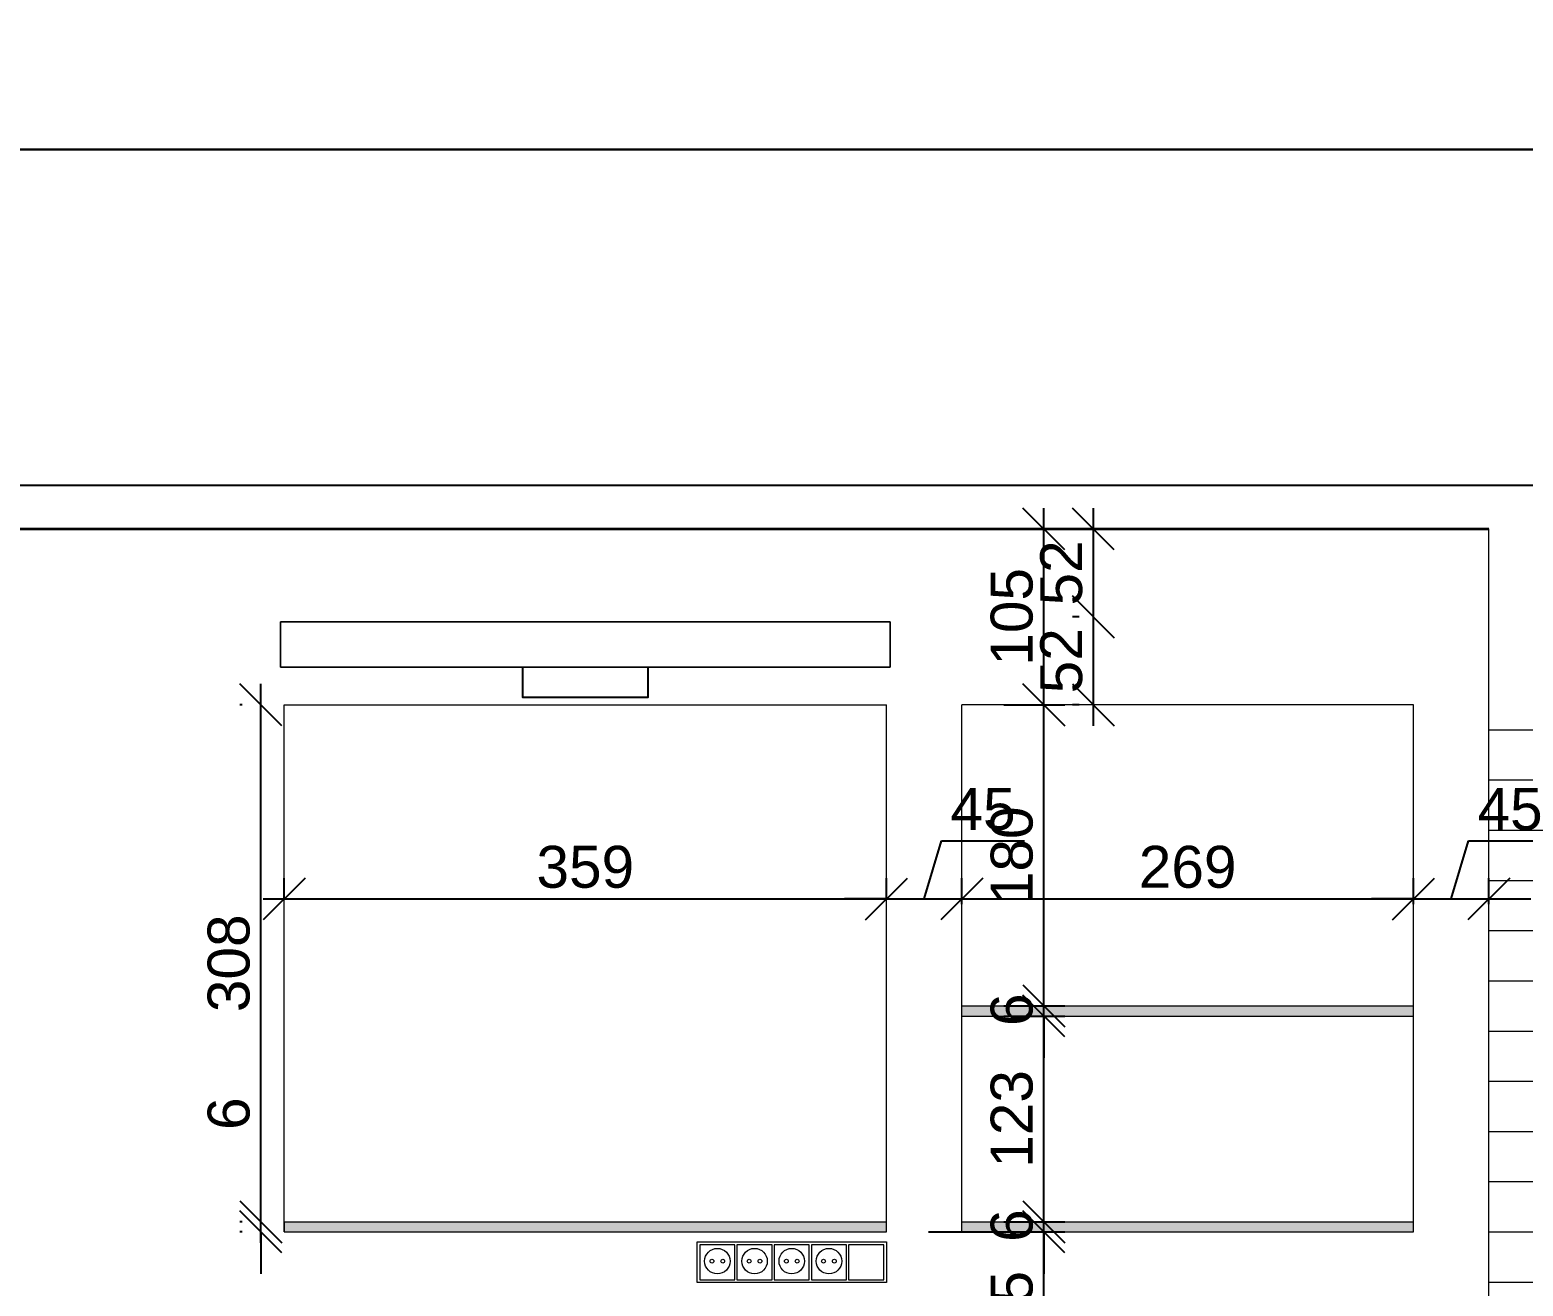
# Model space of a CAD drawing. Header units: millimetres. Extents: x -6165 to 15297, y -629 to 15029.
# Drawn here: x 11767 to 12658, y 5306 to 6055 of the extents above; entities that cross this region are included whole.
import ezdxf

# ---------------------------------------------------------------- set-up
doc = ezdxf.new("R2010")
doc.units = ezdxf.units.MM
doc.linetypes.add('TEČKOVANÁX2', pattern=[0.5, 0, -0.5])
for name, color, linetype, lineweight in [('dim', 4, 'Continuous', 0), ('elevation', 7, 'Continuous', 13), ('equipments', 137, 'Continuous', 13), ('free', 7, 'Continuous', 13), ('light', 30, 'Continuous', 0), ('sanitary', 4, 'Continuous', 13), ('section', 5, 'Continuous', 35)]:
    doc.layers.add(name, color=color, linetype=linetype, lineweight=lineweight)
doc.layers.add('hatch', color=251, linetype='Continuous')
doc.layers.add('wall', color=5, linetype='Continuous')
doc.styles.add('ARIAL', font='arial.ttf')
doc.dimstyles.new('25', dxfattribs={"dimtxt": 25, "dimasz": 25, "dimexe": 12.5, "dimexo": 25, "dimgap": 6.25, "dimtad": 1, "dimdec": 0, "dimdsep": 46, "dimlunit": 6, "dimtxsty": 'ARIAL', "dimblk": 'OBLIQUE', "dimcen": 25, "dimdle": 12.5, "dimclrd": 256, "dimclre": 256, "dimclrt": 2, "dimadec": 0, "dimazin": 0, "dimtfac": 1, "dimtdec": 0, "dimtmove": 0, "dimatfit": 1, "dimldrblk": 'DOTSMALL', "dimfxl": 1, "dimtvp": 1, "dimtolj": 1, "dimtzin": 0, "dimarcsym": 0})

# ---------------------------------------------------------------- blocks, each defined once
blk = doc.blocks.new('_Oblique')
at = {"color": 0, "linetype": 'ByBlock', "lineweight": -2}
blk.add_line((-0.5, -0.5), (0.5, 0.5), dxfattribs=at)
blk = doc.blocks.new('*D38')
at = {"layer": 'Defpoints', "color": 0, "transparency": 16777216}
for p in [(12278.42, 5338.67), (12372.25, 5338.67), (12275.31, 5233.89)]:
    blk.add_point(p, dxfattribs=at)
at = {"layer": 'dim', "lineweight": -2, "transparency": 16777216}
for p, q in [((12372.25, 5221.39), (12372.25, 5351.17)), ((12303.42, 5338.67), (12384.75, 5338.67)), ((12300.31, 5233.89), (12384.75, 5233.89))]:
    blk.add_line(p, q, dxfattribs=at)
at = {"layer": 'dim', "lineweight": -2, "transparency": 16777216, "xscale": 25, "yscale": 25, "zscale": 25}
for p, rotation in [((12372.25, 5338.67), 90), ((12372.25, 5233.89), 270)]:
    blk.add_blockref('_Oblique', p, dxfattribs=dict(at, rotation=rotation))
at = {"layer": 'dim', "color": 2, "transparency": 16777216, "insert": (12353.24, 5286.28), "char_height": 25, "attachment_point": 5, "rotation": 90, "style": 'ARIAL'}
blk.add_mtext('\\A1;105', dxfattribs=at)
blk = doc.blocks.new('_DotSmall')
at = {"color": 0, "linetype": 'ByBlock', "const_width": 0.5}
blk.add_lwpolyline([(-0.0625, 0, 1), (0.0625, 0, 1)], format="xyb", close=True, dxfattribs=at)
blk = doc.blocks.new('*D39')
at = {"layer": 'Defpoints', "color": 0, "transparency": 16777216}
for p in [(12323.32, 5344.66), (12372.25, 5344.66), (12323.32, 5338.67)]:
    blk.add_point(p, dxfattribs=at)
at = {"layer": 'dim', "lineweight": -2, "transparency": 16777216}
for p, q in [((12372.25, 5344.66), (12372.25, 5369.66)), ((12348.32, 5344.66), (12384.75, 5344.66)), ((12372.25, 5338.67), (12372.25, 5344.66)), ((12348.32, 5338.67), (12384.75, 5338.67)), ((12372.25, 5338.67), (12372.25, 5313.67))]:
    blk.add_line(p, q, dxfattribs=at)
at = {"layer": 'dim', "lineweight": -2, "transparency": 16777216, "xscale": 25, "yscale": 25, "zscale": 25}
for p, rotation in [((12372.25, 5344.66), 270), ((12372.25, 5338.67), 90)]:
    blk.add_blockref('_Oblique', p, dxfattribs=dict(at, rotation=rotation))
at = {"layer": 'dim', "color": 2, "transparency": 16777216, "insert": (12353.24, 5342.41), "char_height": 25, "attachment_point": 5, "rotation": 90, "style": 'ARIAL'}
blk.add_mtext('\\A1;6', dxfattribs=at)
blk = doc.blocks.new('*D40')
at = {"layer": 'Defpoints', "color": 0, "transparency": 16777216}
for p in [(12323.32, 5467.41), (12372.25, 5467.41), (12323.32, 5344.66)]:
    blk.add_point(p, dxfattribs=at)
at = {"layer": 'dim', "lineweight": -2, "transparency": 16777216}
for p, q in [((12372.25, 5332.16), (12372.25, 5479.91)), ((12348.32, 5467.41), (12384.75, 5467.41)), ((12348.32, 5344.66), (12384.75, 5344.66))]:
    blk.add_line(p, q, dxfattribs=at)
at = {"layer": 'dim', "lineweight": -2, "transparency": 16777216, "xscale": 25, "yscale": 25, "zscale": 25}
for p, rotation in [((12372.25, 5467.41), 90), ((12372.25, 5344.66), 270)]:
    blk.add_blockref('_Oblique', p, dxfattribs=dict(at, rotation=rotation))
at = {"layer": 'dim', "color": 2, "transparency": 16777216, "insert": (12353.23, 5406.03), "char_height": 25, "attachment_point": 5, "rotation": 90, "style": 'ARIAL'}
blk.add_mtext('\\A1;123', dxfattribs=at)
blk = doc.blocks.new('*D41')
at = {"layer": 'Defpoints', "color": 0, "transparency": 16777216}
for p in [(12323.32, 5473.4), (12372.25, 5473.4), (12323.32, 5467.41)]:
    blk.add_point(p, dxfattribs=at)
at = {"layer": 'dim', "lineweight": -2, "transparency": 16777216}
for p, q in [((12372.25, 5473.4), (12372.25, 5498.4)), ((12348.32, 5473.4), (12384.75, 5473.4)), ((12372.25, 5467.41), (12372.25, 5473.4)), ((12348.32, 5467.41), (12384.75, 5467.41)), ((12372.25, 5467.41), (12372.25, 5442.41))]:
    blk.add_line(p, q, dxfattribs=at)
at = {"layer": 'dim', "lineweight": -2, "transparency": 16777216, "xscale": 25, "yscale": 25, "zscale": 25}
for p, rotation in [((12372.25, 5473.4), 270), ((12372.25, 5467.41), 90)]:
    blk.add_blockref('_Oblique', p, dxfattribs=dict(at, rotation=rotation))
at = {"layer": 'dim', "color": 2, "transparency": 16777216, "insert": (12353.24, 5471.15), "char_height": 25, "attachment_point": 5, "rotation": 90, "style": 'ARIAL'}
blk.add_mtext('\\A1;6', dxfattribs=at)
blk = doc.blocks.new('*D42')
at = {"layer": 'Defpoints', "color": 0, "transparency": 16777216}
for p in [(12323.32, 5653.03), (12372.25, 5653.03), (12323.32, 5473.4)]:
    blk.add_point(p, dxfattribs=at)
at = {"layer": 'dim', "lineweight": -2, "transparency": 16777216}
for p, q in [((12372.25, 5460.9), (12372.25, 5665.53)), ((12348.32, 5653.03), (12384.75, 5653.03)), ((12348.32, 5473.4), (12384.75, 5473.4))]:
    blk.add_line(p, q, dxfattribs=at)
at = {"layer": 'dim', "lineweight": -2, "transparency": 16777216, "xscale": 25, "yscale": 25, "zscale": 25}
for p, rotation in [((12372.25, 5653.03), 90), ((12372.25, 5473.4), 270)]:
    blk.add_blockref('_Oblique', p, dxfattribs=dict(at, rotation=rotation))
at = {"layer": 'dim', "color": 2, "transparency": 16777216, "insert": (12353.24, 5563.22), "char_height": 25, "attachment_point": 5, "rotation": 90, "style": 'ARIAL'}
blk.add_mtext('\\A1;180', dxfattribs=at)
blk = doc.blocks.new('*D43')
at = {"layer": 'Defpoints', "color": 0, "transparency": 16777216}
for p in [(12278.42, 5757.82), (12372.25, 5757.82), (12323.32, 5653.03)]:
    blk.add_point(p, dxfattribs=at)
at = {"layer": 'dim', "lineweight": -2, "transparency": 16777216}
for p, q in [((12372.25, 5640.53), (12372.25, 5770.32)), ((12303.42, 5757.82), (12384.75, 5757.82)), ((12348.32, 5653.03), (12384.75, 5653.03))]:
    blk.add_line(p, q, dxfattribs=at)
at = {"layer": 'dim', "lineweight": -2, "transparency": 16777216, "xscale": 25, "yscale": 25, "zscale": 25}
for p, rotation in [((12372.25, 5757.82), 90), ((12372.25, 5653.03), 270)]:
    blk.add_blockref('_Oblique', p, dxfattribs=dict(at, rotation=rotation))
at = {"layer": 'dim', "color": 2, "transparency": 16777216, "insert": (12353.24, 5705.43), "char_height": 25, "attachment_point": 5, "rotation": 90, "style": 'ARIAL'}
blk.add_mtext('\\A1;105', dxfattribs=at)
blk = doc.blocks.new('*D47')
at = {"layer": 'Defpoints', "color": 0, "transparency": 16777216}
for p in [(11905.22, 5344.66), (11919.15, 5344.66), (11919.15, 5338.67)]:
    blk.add_point(p, dxfattribs=at)
at = {"layer": 'dim', "lineweight": -2, "transparency": 16777216}
for p, q in [((11905.22, 5344.66), (11905.22, 5423.67)), ((11894.15, 5344.66), (11892.72, 5344.66)), ((11905.22, 5338.67), (11905.22, 5344.66)), ((11894.15, 5338.67), (11892.72, 5338.67)), ((11905.22, 5338.67), (11905.22, 5313.67))]:
    blk.add_line(p, q, dxfattribs=at)
at = {"layer": 'dim', "lineweight": -2, "transparency": 16777216, "xscale": 25, "yscale": 25, "zscale": 25}
for p, rotation in [((11905.22, 5344.66), 270), ((11905.22, 5338.67), 90)]:
    blk.add_blockref('_Oblique', p, dxfattribs=dict(at, rotation=rotation))
at = {"layer": 'dim', "color": 2, "transparency": 16777216, "insert": (11886.2, 5409.16), "char_height": 25, "attachment_point": 5, "rotation": 90, "style": 'ARIAL'}
blk.add_mtext('\\A1;6', dxfattribs=at)
blk = doc.blocks.new('*D48')
at = {"layer": 'Defpoints', "color": 0, "transparency": 16777216}
for p in [(11905.22, 5653.03), (11919.15, 5653.03), (11919.15, 5344.66)]:
    blk.add_point(p, dxfattribs=at)
at = {"layer": 'dim', "lineweight": -2, "transparency": 16777216}
for p, q in [((11905.22, 5332.16), (11905.22, 5665.53)), ((11894.15, 5653.03), (11892.72, 5653.03)), ((11894.15, 5344.66), (11892.72, 5344.66))]:
    blk.add_line(p, q, dxfattribs=at)
at = {"layer": 'dim', "lineweight": -2, "transparency": 16777216, "xscale": 25, "yscale": 25, "zscale": 25}
for p, rotation in [((11905.22, 5653.03), 90), ((11905.22, 5344.66), 270)]:
    blk.add_blockref('_Oblique', p, dxfattribs=dict(at, rotation=rotation))
at = {"layer": 'dim', "color": 2, "transparency": 16777216, "insert": (11886.19, 5498.85), "char_height": 25, "attachment_point": 5, "rotation": 90, "style": 'ARIAL'}
blk.add_mtext('\\A1;308', dxfattribs=at)
blk = doc.blocks.new('*D49')
at = {"layer": 'Defpoints', "color": 0, "transparency": 16777216}
for p in [(12338.2, 5757.82), (12401.82, 5757.82), (12418.38, 5705.43)]:
    blk.add_point(p, dxfattribs=at)
at = {"layer": 'dim', "lineweight": -2, "transparency": 16777216}
for p, q in [((12401.82, 5692.93), (12401.82, 5770.32)), ((12363.2, 5757.82), (12414.32, 5757.82)), ((12393.38, 5705.43), (12389.32, 5705.43))]:
    blk.add_line(p, q, dxfattribs=at)
at = {"layer": 'dim', "lineweight": -2, "transparency": 16777216, "xscale": 25, "yscale": 25, "zscale": 25}
for p, rotation in [((12401.82, 5757.82), 90), ((12401.82, 5705.43), 270)]:
    blk.add_blockref('_Oblique', p, dxfattribs=dict(at, rotation=rotation))
at = {"layer": 'dim', "color": 2, "transparency": 16777216, "insert": (12382.8, 5731.62), "char_height": 25, "attachment_point": 5, "rotation": 90, "style": 'ARIAL'}
blk.add_mtext('\\A1;52', dxfattribs=at)
blk = doc.blocks.new('*D50')
at = {"layer": 'Defpoints', "color": 0, "transparency": 16777216}
for p in [(12401.82, 5705.43), (12418.38, 5705.43), (12418.38, 5653.03)]:
    blk.add_point(p, dxfattribs=at)
at = {"layer": 'dim', "lineweight": -2, "transparency": 16777216}
for p, q in [((12401.82, 5640.53), (12401.82, 5717.93)), ((12393.38, 5705.43), (12389.32, 5705.43)), ((12393.38, 5653.03), (12389.32, 5653.03))]:
    blk.add_line(p, q, dxfattribs=at)
at = {"layer": 'dim', "lineweight": -2, "transparency": 16777216, "xscale": 25, "yscale": 25, "zscale": 25}
for p, rotation in [((12401.82, 5705.43), 90), ((12401.82, 5653.03), 270)]:
    blk.add_blockref('_Oblique', p, dxfattribs=dict(at, rotation=rotation))
at = {"layer": 'dim', "color": 2, "transparency": 16777216, "insert": (12382.8, 5679.23), "char_height": 25, "attachment_point": 5, "rotation": 90, "style": 'ARIAL'}
blk.add_mtext('\\A1;52', dxfattribs=at)
blk = doc.blocks.new('*D51')
at = {"layer": 'Defpoints', "color": 0, "transparency": 16777216}
for p in [(11919.15, 5532.02), (12278.42, 5537.18), (12278.42, 5532.02)]:
    blk.add_point(p, dxfattribs=at)
at = {"layer": 'dim', "lineweight": -2, "transparency": 16777216}
for p, q in [((11919.15, 5537.18), (11919.15, 5549.68)), ((12278.42, 5537.18), (12278.42, 5549.68)), ((11906.65, 5537.18), (12290.92, 5537.18))]:
    blk.add_line(p, q, dxfattribs=at)
at = {"layer": 'dim', "lineweight": -2, "transparency": 16777216, "xscale": 25, "yscale": 25, "zscale": 25, "rotation": 180}
blk.add_blockref('_Oblique', (11919.15, 5537.18), dxfattribs=at)
at = {"layer": 'dim', "lineweight": -2, "transparency": 16777216, "xscale": 25, "yscale": 25, "zscale": 25}
blk.add_blockref('_Oblique', (12278.42, 5537.18), dxfattribs=at)
at = {"layer": 'dim', "color": 2, "transparency": 16777216, "insert": (12098.78, 5556.21), "char_height": 25, "attachment_point": 5, "style": 'ARIAL'}
blk.add_mtext('\\A1;359', dxfattribs=at)
blk = doc.blocks.new('*D52')
at = {"layer": 'Defpoints', "color": 0, "transparency": 16777216}
for p in [(12278.42, 5532.02), (12323.32, 5537.18), (12323.32, 5495.85)]:
    blk.add_point(p, dxfattribs=at)
at = {"layer": 'dim', "lineweight": -2, "transparency": 16777216}
for p, q in [((12300.87, 5537.18), (12311.25, 5571.77)), ((12311.25, 5571.77), (12360.75, 5571.77)), ((12278.42, 5537.18), (12278.42, 5549.68)), ((12323.32, 5534.18), (12323.32, 5549.68)), ((12278.42, 5537.18), (12253.42, 5537.18)), ((12278.42, 5537.18), (12323.32, 5537.18)), ((12278.42, 5537.18), (12323.32, 5537.18)), ((12323.32, 5537.18), (12348.32, 5537.18))]:
    blk.add_line(p, q, dxfattribs=at)
at = {"layer": 'dim', "lineweight": -2, "transparency": 16777216, "xscale": 25, "yscale": 25, "zscale": 25}
blk.add_blockref('_Oblique', (12278.42, 5537.18), dxfattribs=at)
at = {"layer": 'dim', "lineweight": -2, "transparency": 16777216, "xscale": 25, "yscale": 25, "zscale": 25, "rotation": 180}
blk.add_blockref('_Oblique', (12323.32, 5537.18), dxfattribs=at)
at = {"layer": 'dim', "color": 2, "transparency": 16777216, "insert": (12336, 5590.73), "char_height": 25, "attachment_point": 5, "style": 'ARIAL'}
blk.add_mtext('\\A1;45', dxfattribs=at)
blk = doc.blocks.new('*D53')
at = {"layer": 'Defpoints', "color": 0, "transparency": 16777216}
for p in [(12592.78, 5537.18), (12323.32, 5495.85), (12592.78, 5495.85)]:
    blk.add_point(p, dxfattribs=at)
at = {"layer": 'dim', "lineweight": -2, "transparency": 16777216}
for p, q in [((12323.32, 5534.18), (12323.32, 5549.68)), ((12592.78, 5534.18), (12592.78, 5549.68)), ((12310.82, 5537.18), (12605.28, 5537.18))]:
    blk.add_line(p, q, dxfattribs=at)
at = {"layer": 'dim', "lineweight": -2, "transparency": 16777216, "xscale": 25, "yscale": 25, "zscale": 25, "rotation": 180}
blk.add_blockref('_Oblique', (12323.32, 5537.18), dxfattribs=at)
at = {"layer": 'dim', "lineweight": -2, "transparency": 16777216, "xscale": 25, "yscale": 25, "zscale": 25}
blk.add_blockref('_Oblique', (12592.78, 5537.18), dxfattribs=at)
at = {"layer": 'dim', "color": 2, "transparency": 16777216, "insert": (12458.05, 5556.2), "char_height": 25, "attachment_point": 5, "style": 'ARIAL'}
blk.add_mtext('\\A1;269', dxfattribs=at)
blk = doc.blocks.new('*D54')
at = {"layer": 'Defpoints', "color": 0, "transparency": 16777216}
for p in [(12637.69, 5537.18), (12592.78, 5495.85), (12637.69, 5495.85)]:
    blk.add_point(p, dxfattribs=at)
at = {"layer": 'dim', "lineweight": -2, "transparency": 16777216}
for p, q in [((12615.23, 5537.18), (12625.61, 5571.77)), ((12625.61, 5571.77), (12675.11, 5571.77)), ((12592.78, 5534.18), (12592.78, 5549.68)), ((12637.69, 5534.18), (12637.69, 5549.68)), ((12592.78, 5537.18), (12567.78, 5537.18)), ((12592.78, 5537.18), (12637.69, 5537.18)), ((12592.78, 5537.18), (12637.69, 5537.18)), ((12637.69, 5537.18), (12662.69, 5537.18))]:
    blk.add_line(p, q, dxfattribs=at)
at = {"layer": 'dim', "lineweight": -2, "transparency": 16777216, "xscale": 25, "yscale": 25, "zscale": 25}
blk.add_blockref('_Oblique', (12592.78, 5537.18), dxfattribs=at)
at = {"layer": 'dim', "lineweight": -2, "transparency": 16777216, "xscale": 25, "yscale": 25, "zscale": 25, "rotation": 180}
blk.add_blockref('_Oblique', (12637.69, 5537.18), dxfattribs=at)
at = {"layer": 'dim', "color": 2, "transparency": 16777216, "insert": (12650.36, 5590.73), "char_height": 25, "attachment_point": 5, "style": 'ARIAL'}
blk.add_mtext('\\A1;45', dxfattribs=at)

msp = doc.modelspace()

# ---------------------------------------------------------------- hatches: boundary and pattern name
at = {"layer": 'equipments', "linetype": 'TEČKOVANÁX2'}
h = msp.add_hatch(dxfattribs=at)
h.set_pattern_fill('ANSI31,_O', color=0, scale=239.512643, angle=135)
h.set_pattern_definition([(180, (12637.685, 4979.403), (-2e-14, -29.9391), [])])
h.paths.add_polyline_path([(12637.685, 5653.032), (12637.685, 4979.403), (12907.137, 4979.403), (12907.137, 5638.063), (12907.137, 5653.032)])
h.paths.add_polyline_path([(12780.61, 5305.889), (12780.61, 5281.638), (12667.624, 5281.638), (12667.624, 5305.889)], flags=16)
h.paths.add_polyline_path([(12734.596, 5304.242), (12734.596, 5283.285), (12713.639, 5283.285), (12713.639, 5304.242)], flags=0)
h.paths.add_polyline_path([(12735.822, 5304.242), (12756.78, 5304.242), (12756.78, 5283.285), (12735.822, 5283.285)], flags=0)
h.paths.add_polyline_path([(12712.412, 5304.242), (12712.412, 5283.285), (12691.455, 5283.285), (12691.455, 5304.242)], flags=0)
h.paths.add_polyline_path([(12758.006, 5304.242), (12778.964, 5304.242), (12778.964, 5283.285), (12758.006, 5283.285)], flags=0)
h.paths.add_polyline_path([(12724.117, 5286.858, -1), (12724.117, 5302.039, -1)], flags=0)
h.paths.add_polyline_path([(12690.228, 5304.242), (12690.228, 5283.285), (12669.271, 5283.285), (12669.271, 5304.242)], flags=0)
h.paths.add_polyline_path([(12701.933, 5286.858, -1), (12701.933, 5302.039, -1)], flags=0)
at = {"layer": 'hatch'}
h = msp.add_hatch(color=0, dxfattribs=at)
h.dxf.hatch_style = 1
h.paths.add_polyline_path([(12592.776, 5467.41), (12592.776, 5473.398), (12323.325, 5473.398), (12323.325, 5467.41)])
h = msp.add_hatch(color=0, dxfattribs=at)
h.dxf.hatch_style = 1
h.paths.add_polyline_path([(11919.147, 5344.66), (11919.147, 5338.672), (12278.416, 5338.672), (12278.416, 5344.66)])
h = msp.add_hatch(color=0, dxfattribs=at)
h.dxf.hatch_style = 1
h.paths.add_polyline_path([(12592.776, 5338.672), (12592.776, 5344.66), (12323.325, 5344.66), (12323.325, 5338.672)])

# ---------------------------------------------------------------- linework, layer by layer
at = {"color": 250, "lineweight": 30}
for points in [[(13300, 7784.012), (13300, 5984.012), (11300, 5984.012), (11300, 7784.012)], [(13300, 3804.509), (11300, 3804.509), (11300, 5984.012), (13300, 5984.012)]]:
    msp.add_lwpolyline(points, close=True, dxfattribs=at)
at = {"color": 0}
msp.add_lwpolyline([(13100, 4004.509), (11500, 4004.509), (11500, 5784.012), (13100, 5784.012)], close=True, dxfattribs=at)
at = {"layer": 'elevation', "color": 0}
msp.add_line((12369.457, 5653.032), (12323.325, 5653.032), dxfattribs=at)
at = {"layer": 'free', "color": 0}
for p, q in [((12637.685, 4979.403), (12637.685, 5757.819)), ((11919.147, 5653.032), (12278.416, 5653.032)), ((11919.147, 5338.672), (11919.147, 5653.032)), ((12278.416, 5338.672), (12278.416, 5653.032)), ((12592.776, 5653.032), (12323.325, 5653.032)), ((12323.325, 5338.672), (12323.325, 5653.032)), ((12592.776, 5338.672), (12592.776, 5653.032)), ((12323.325, 5473.398), (12592.776, 5473.398)), ((12323.325, 5467.41), (12592.776, 5467.41)), ((11919.147, 5344.66), (12278.416, 5344.66)), ((11919.147, 5344.66), (11919.147, 5338.672)), ((12278.416, 5338.672), (12278.416, 5344.66)), ((12323.325, 5344.66), (12592.776, 5344.66)), ((11919.147, 5338.672), (12278.416, 5338.672)), ((12323.325, 5338.672), (12592.776, 5338.672)), ((12323.325, 5338.672), (12592.776, 5338.672))]:
    msp.add_line(p, q, dxfattribs=at)
at = {"layer": 'light', "color": 0}
for points in [[(12280.662, 5675.487), (12280.662, 5702.432), (11916.902, 5702.432), (11916.902, 5675.487)], [(11916.902, 5675.487), (11916.902, 5702.432), (12280.662, 5702.432), (12280.662, 5675.487)]]:
    msp.add_lwpolyline(points, close=True, dxfattribs=at)
at = {"layer": 'sanitary', "color": 0}
for points in [[(12278.416, 5308.434), (12165.43, 5308.434), (12165.43, 5332.684), (12278.416, 5332.684)], [(12188.034, 5331.038), (12167.077, 5331.038), (12167.077, 5310.08), (12188.034, 5310.08)], [(12210.218, 5331.038), (12189.261, 5331.038), (12189.261, 5310.08), (12210.218, 5310.08)], [(12232.402, 5331.038), (12211.444, 5331.038), (12211.444, 5310.08), (12232.402, 5310.08)], [(12254.586, 5331.038), (12233.628, 5331.038), (12233.628, 5310.08), (12254.586, 5310.08)], [(12276.769, 5331.038), (12255.812, 5331.038), (12255.812, 5310.08), (12276.769, 5310.08)]]:
    msp.add_lwpolyline(points, close=True, dxfattribs=at)
for centre, radius in [((12177.555, 5321.244), 7.591), ((12199.739, 5321.244), 7.591), ((12221.923, 5321.244), 7.591), ((12244.107, 5321.244), 7.591), ((12174.341, 5321.244), 1.133), ((12180.77, 5321.244), 1.133), ((12196.524, 5321.244), 1.133), ((12202.954, 5321.244), 1.133), ((12218.708, 5321.244), 1.133), ((12225.138, 5321.244), 1.133), ((12240.892, 5321.244), 1.133), ((12247.322, 5321.244), 1.133)]:
    msp.add_circle(centre, radius, dxfattribs=at)
at = {"layer": 'section', "color": 0, "linetype": 'Continuous'}
msp.add_line((11522.454, 5757.819), (12637.685, 5757.819), dxfattribs=at)
at = {"layer": 'wall', "color": 0}
msp.add_lwpolyline([(12061.358, 5675.487), (12061.358, 5657.523), (12136.205, 5657.523), (12136.205, 5675.487)], dxfattribs=at)

# ---------------------------------------------------------------- dimensions: what is measured, and where the dimension line sits
at = {"layer": 'dim', "color": 0}
for base, p1, p2, picture, middle in [((12372.254, 5757.819), (12323.325, 5653.032), (12278.416, 5757.819), '*D43', (12353.239, 5705.426)), ((12401.818, 5757.819), (12418.381, 5705.426), (12338.203, 5757.819), '*D49', (12382.804, 5731.622)), ((12401.818, 5705.426), (12418.381, 5653.032), (12418.381, 5705.426), '*D50', (12382.804, 5679.229)), ((11905.216, 5653.032), (11919.147, 5344.66), (11919.147, 5653.032), '*D48', (11886.193, 5498.846)), ((12372.254, 5653.032), (12323.325, 5473.398), (12323.325, 5653.032), '*D42', (12353.239, 5563.215)), ((12372.254, 5467.41), (12323.325, 5344.66), (12323.325, 5467.41), '*D40', (12353.231, 5406.035))]:
    dim = msp.add_linear_dim(base=base, p1=p1, p2=p2, angle=90, dimstyle='25', override={"dimtmove": 1}, dxfattribs=at)
    dim.commit()
    dim.dimension.update_dxf_attribs({"geometry": picture, "text_midpoint": middle})
for base, p1, p2, override, picture, middle in [((12323.325, 5537.182), (12278.416, 5532.024), (12323.325, 5495.852), {"dimtmove": 1, "dimfxl": 3, "dimfxlon": 1}, '*D52', (12317.497, 5590.733)), ((12637.685, 5537.182), (12592.776, 5495.852), (12637.685, 5495.852), {"dimtmove": 1, "dimfxl": 3, "dimfxlon": 1}, '*D54', (12631.857, 5590.733)), ((12278.416, 5537.182), (11919.147, 5532.024), (12278.416, 5532.024), {"dimfxl": 3, "dimfxlon": 1}, '*D51', (12098.782, 5556.205)), ((12592.776, 5537.182), (12323.325, 5495.852), (12592.776, 5495.852), {"dimtmove": 1, "dimfxl": 3, "dimfxlon": 1}, '*D53', (12458.051, 5556.196))]:
    dim = msp.add_linear_dim(base=base, p1=p1, p2=p2, dimstyle='25', override=override, dxfattribs=at)
    dim.commit()
    dim.dimension.update_dxf_attribs({"geometry": picture, "text_midpoint": middle})
for base, p1, p2, picture, middle in [((12372.254, 5473.398), (12323.325, 5467.41), (12323.325, 5473.398), '*D41', (12372.254, 5471.152)), ((12372.254, 5344.66), (12323.325, 5338.672), (12323.325, 5344.66), '*D39', (12372.254, 5342.414))]:
    dim = msp.add_linear_dim(base=base, p1=p1, p2=p2, angle=90, dimstyle='25', override={"dimtmove": 1}, dxfattribs=at)
    dim.commit()
    dim.dimension.update_dxf_attribs({"geometry": picture, "text_midpoint": middle, "dimtype": 160})
for base, p1, p2, picture, middle in [((11905.216, 5344.66), (11919.147, 5338.672), (11919.147, 5344.66), '*D47', (11886.202, 5409.164)), ((12372.254, 5338.672), (12275.309, 5233.885), (12278.416, 5338.672), '*D38', (12353.239, 5286.279))]:
    dim = msp.add_linear_dim(base=base, p1=p1, p2=p2, angle=90, dimstyle='25', dxfattribs=at)
    dim.commit()
    dim.dimension.update_dxf_attribs({"geometry": picture, "text_midpoint": middle})

doc.saveas('drawing.dxf')
